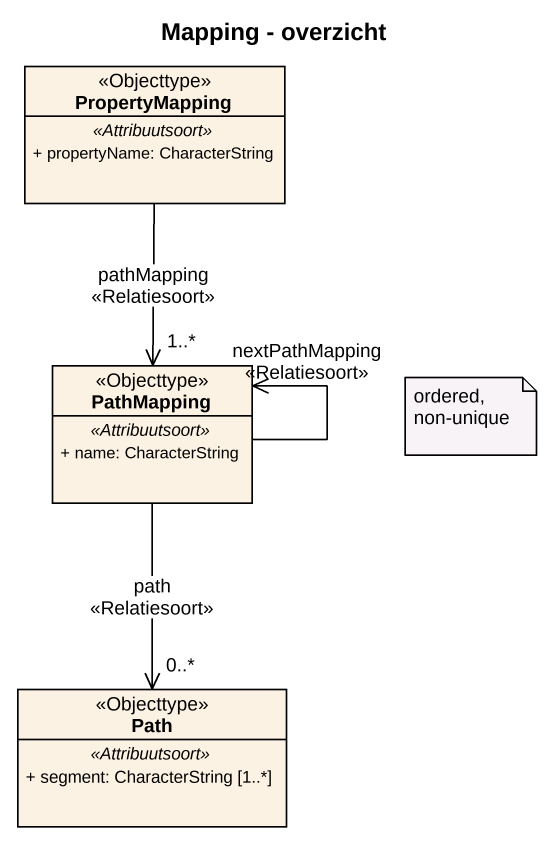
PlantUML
@startuml
title Mapping - overzicht
hide circle
hide empty members
skinparam classAttributeIconSize 0
class PropertyMapping <<Objecttype>> {
  .. <<Attribuutsoort>> ..
  + propertyName: CharacterString
}
class PathMapping <<Objecttype>> {
  .. <<Attribuutsoort>> ..
  + name: CharacterString
}
class Path <<Objecttype>> {
  .. <<Attribuutsoort>> ..
  + segment: CharacterString [1..*]
}
PropertyMapping --> "1..*" PathMapping : pathMapping\n<<Relatiesoort>>
PathMapping --> PathMapping : nextPathMapping\n<<Relatiesoort>>
PathMapping --> "0..*" Path : path\n<<Relatiesoort>>
note as N1
  ordered, non-unique
end note
@enduml
